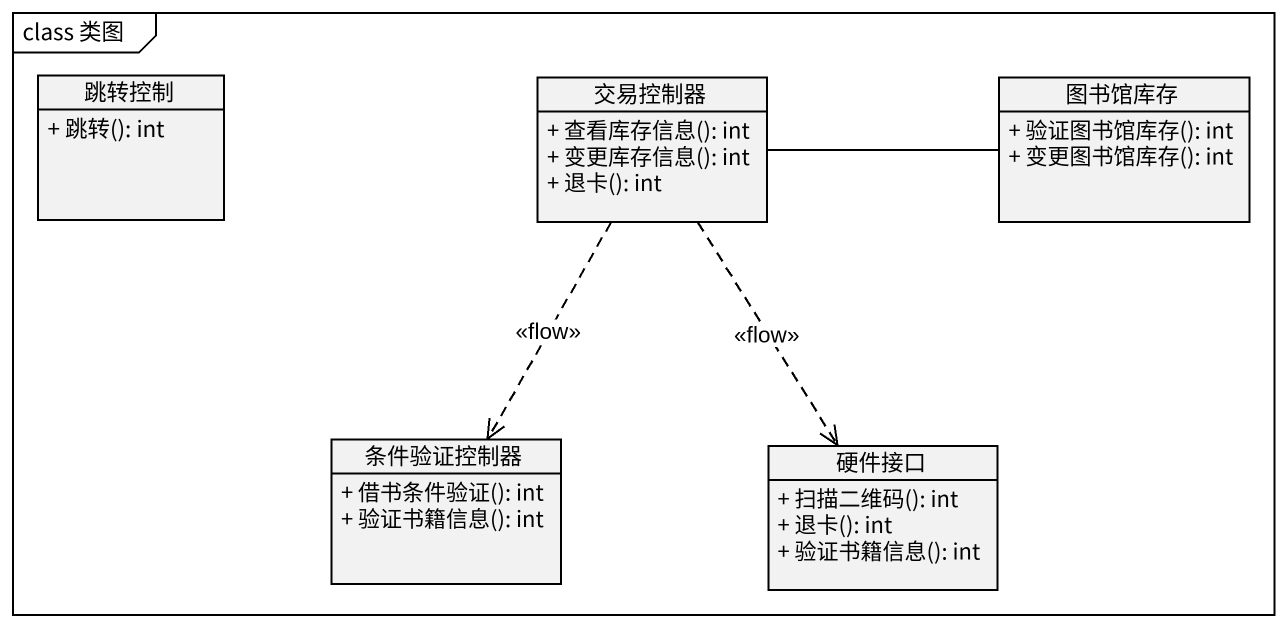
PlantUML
@startuml
mainframe class 类图
hide circle
hide empty members
skinparam classAttributeIconSize 0
class 跳转控制 {
  + 跳转(): int
}
class 交易控制器 {
  + 查看库存信息(): int
  + 变更库存信息(): int
  + 退卡(): int
}
class 图书馆库存 {
  + 验证图书馆库存(): int
  + 变更图书馆库存(): int
}
class 条件验证控制器 {
  + 借书条件验证(): int
  + 验证书籍信息(): int
}
class 硬件接口 {
  + 扫描二维码(): int
  + 退卡(): int
  + 验证书籍信息(): int
}
交易控制器 -right- 图书馆库存
交易控制器 ..> 条件验证控制器 : <<flow>>
交易控制器 ..> 硬件接口 : <<flow>>
@enduml
